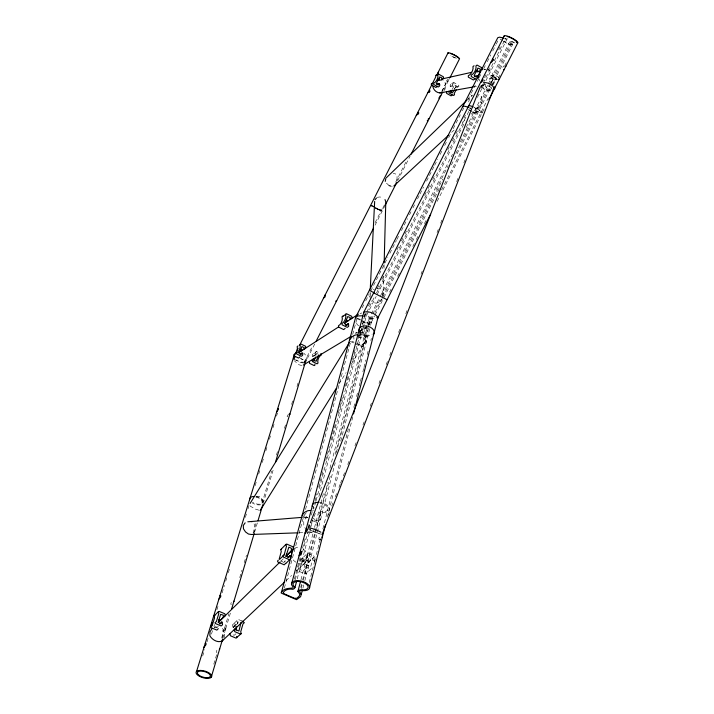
<?xml version="1.0" encoding="UTF-8"?>
<svg xmlns="http://www.w3.org/2000/svg" width="714" height="714" viewBox="0 0 714 714"><rect width="100%" height="100%" fill="white"/><g stroke="black" fill="none" stroke-linecap="round" stroke-linejoin="round"><path stroke-width="0.54" stroke-dasharray="3.57 2.68" d="M306.368 512.554L304.075 515.615L307.841 517.659M382.847 296.756L383.802 276.015M384.007 268.259L384.123 263.832M224.285 637.718L224.401 633.746L223.312 629.453L220.439 626.597M351.377 364.122L365.514 341.435L365.613 337.999L364.122 334.723L361.418 332.465L359.303 332.037M353.707 335.625L353.992 339.989M370.584 299.389L369.906 296.694L370.111 292.24M300.451 567.398L300.469 569.808L302.986 570.905L308.769 565.702L305.833 564.765L305.797 562.346L298.363 569.156L298.907 571.262L305.092 573.967L305.904 573.61L305.342 571.584L307.529 563.15L314.276 556.947L313.794 556.019L307.618 553.296L306.208 554.519L307.047 557.545L308.189 555.67L310.947 557.241M306.208 554.519L300.88 559.606L301.388 562.266L302.049 562.418L307.386 557.348M396.975 180.071L397.073 176.215L395.342 173.779L393.173 173.636M242.046 621.046L238.271 619.449L236.914 620.636L237.592 623.447L238.726 621.653L241.02 622.626M236.914 620.636L232.559 624.795L232.951 627.267L233.558 627.392L237.923 623.251M490.491 85.278L511.483 44L511.581 43.206L509.858 41.51L512.045 41.528A6.497 1.419 26.9 0 0 514.758 42.474M306.36 361.052L306.636 358.856L305.913 355.376L303.655 353.046M362.444 323.612L363.872 322.335L368.995 324.87M369.906 296.694L370.798 292.847M491.571 85.876L512.554 44.616L512.75 43.777L511.135 42.028L512.25 41.939A7.792 1.696 26.9 0 0 515.508 43.072M309.26 582.49L314.99 559.972M316.356 554.608L320.452 538.517M322.906 528.869L348.352 428.837M353.823 407.31L355.197 401.928M356.563 396.547L357.937 391.165M359.303 385.783L360.124 382.552M360.4 381.472L361.489 377.171M362.864 371.789L363.685 368.558M363.962 367.478L365.871 359.945M367.246 354.563L368.611 349.182M370.807 340.569L371.351 338.418M327.351 517.266L352.716 417.163M483.119 83.235L505.69 38.181M314.115 557.58L312.902 558.098L310.733 566.568L311.304 568.603L305.904 573.61M301.192 588.55L303.147 581M303.334 580.259L316.561 529.092M316.82 528.101L330.475 475.292M336.321 452.685L369.067 326.003M369.29 325.138L370.405 320.809L368.826 318.863L379.411 298.041M308.743 562.632L308.421 561.079L302.29 558.384L300.88 559.606M302.923 588.122L303.745 584.918M304.842 580.66L335.205 462.752M340.757 441.181L370.307 326.423M370.575 325.388L371.637 321.255L370.191 319.203L372.306 314.91M300.969 579.732L314.285 528.53M314.562 527.459L323.504 493.097M329.957 468.286L368.826 318.863L370.405 317.891L374.323 318.614L376.296 318.248L376.769 317.123M300.728 587.39L301.558 584.186M302.665 579.92L327.904 482.459M335.169 454.399L368.576 325.423M368.843 324.379L370.191 319.203M224.374 632.363L222.625 631.176C223.901 626.151 227.686 627.303 223.794 631.667L224.705 632.14L225.883 628.168M295.266 579.723L301.46 556.233M302.584 551.958L307.654 532.742M308.778 528.476L309.903 524.201M315.829 501.755L313.687 508.975M316.115 500.675L362.176 326.039M362.453 324.986L364.792 315.329L364.792 315.981L363.997 316.123M297.247 578.831L310.715 527.566M310.992 526.504L312.678 520.095M318.863 496.542L366.318 315.856L376.189 296.453M302.049 562.418L302.441 560.918L307.779 555.84M294.391 579.188L300.326 556.741M302.584 548.191L305.413 537.499M307.957 527.878L309.091 523.603M311.349 515.053L313.616 506.503A7.426 4.025 14.6 0 0 314.249 508.011M315.026 501.139L317.016 493.624M318.721 487.189L323.54 468.946M325.816 460.36L329.502 446.411M331.207 439.967L336.026 421.724M338.293 413.138L342.55 397.046M345.389 386.31L348.512 374.511M352.484 359.481L355.036 349.824M357.875 339.096L360.142 330.511M364.024 315.856L364.577 313.767L366.318 315.856L364.747 316.846L363.114 316.472M284.368 588.059L304.075 514.865M305.521 509.501L350.949 340.801M352.662 334.464L357.196 317.614L360.784 320.042M295.498 359.686L300.326 362.016L304.253 362.248L304.485 361.4L303.352 360.151L301.156 358.83M468.661 101.95L469.732 98.077L472.338 95.051L467.536 99.648M221.724 637.682L224.714 627.677M233.558 627.392L233.969 625.973L238.333 621.832M213.789 664.154L216.976 653.542M224.624 628.017L228.908 613.701M239.734 577.581L241.966 570.138M244.197 562.694L246.428 555.251M253.122 532.912L256.308 522.273M262.038 503.129L271.641 471.088M276.443 455.077L277.719 450.802M284.44 428.382L285.716 424.107M291.615 404.419L292.883 400.197M296.988 386.497L298.256 382.276M222.027 638.459L223.803 632.533M222.902 638.173L224.705 632.14M225.785 628.507L230.676 612.139M254.532 532.332L257.709 521.693M263.109 503.602L273.641 468.366M216.913 650.222L216.387 651.971L216.967 652.703M231.265 602.429L230.765 604.08L231.345 604.722M314.347 561.757L314.954 559.767M214.138 626.919L216.458 627.892L217.279 626.294L217.895 626.419M211.46 634.094L212.701 630.051M213.932 626.499L214.539 624.518M202.687 656.005L204.641 649.642M207.06 641.788L208.301 637.763M216.913 609.783L218.172 605.695M222.125 592.87L224.41 585.435M225.722 581.178L227.034 576.93M228.337 572.682L229.649 568.424M245.357 517.418L246.66 513.17M247.972 508.912L249.284 504.664M255.139 485.645L256.433 481.432M258.7 474.06L260.003 469.839M262.27 462.467L263.573 458.254M265.84 450.882L267.134 446.661M269.41 439.288L270.704 435.076M272.98 427.695L274.274 423.482M276.541 416.11L277.514 412.951M359.972 334.232L360.097 333.108M441.779 91.41L447.812 79.263M447.946 81.628L449.329 78.495L447.571 80.709L447.946 81.628L443.198 90.99M356.438 318.408L368.103 323.986L371.2 322.576L371.637 321.255M328.128 515.419L329.332 512.304M331.733 506.065L332.938 502.942M335.339 496.703L336.544 493.588M338.945 487.341L340.141 484.226M340.542 483.182L341.747 480.067M343.345 475.908L344.55 472.784M347.754 464.466L348.959 461.351M354.965 445.75L356.161 442.626M362.971 424.946L364.176 421.831M370.182 406.23L371.378 403.115M378.991 383.356L380.187 380.232M386.194 364.631L387.399 361.516M389.799 355.277L391.004 352.154M398.608 332.394L399.813 329.279M405.82 313.678L407.025 310.563M421.037 274.158L422.242 271.043M437.057 232.568L438.262 229.444M440.663 223.205L441.859 220.09M456.683 181.606L457.879 178.491M463.886 162.89L465.091 159.775M309.287 528.976L313.535 518.061M314.142 516.508L315.356 513.393M480.897 88.241L482.512 84.082A5.658 3.026 20.8 0 0 483.717 88.188A5.658 3.026 20.8 0 0 490.259 90.196M308.341 527.923L309.965 523.773M357.366 334.366L359.437 335.384L363.488 333.063L366.353 325.843M358.383 336.821L360.945 338.079L361.909 337.258C360.847 334.134 363.078 328.993 366.389 327.592M364.542 328.708L365.613 327.922M367.567 327.672L365.113 333.866L365.381 335.634L361.695 337.802M359.811 335.25L362.507 327.672M318.623 354.376L316.739 353.457L312.464 356.429L312.339 354.349L316.552 351.6L321.184 353.841M312.678 356.705L315.918 354.76L316.391 353.591M303.994 363.256L306.235 357.821M320.104 539.132L319.078 539.481L318.881 538.097L319.926 536.143M253.479 533.233C255.46 530.609 255.514 526.994 254.166 524.085L251.747 521.996M304.253 362.248L312.741 345.54M375.091 222.75L383.659 205.864M395.672 182.204L406.685 160.516M442.002 91.428L445.331 84.859L445.09 82.69L442.876 80.263M314.695 344.041L305.217 362.712L305.494 361.695L304.137 360.195L299.104 357.687M375.028 225.222L384.605 206.364M397.618 180.731L410.131 156.098M452.23 89.446L453.658 86.626L451.355 85.341C448.785 89.5 450.418 80.548 454.166 82.806L458.709 85.332L458.932 86.099L458.102 86.894L455.086 87.42L454.131 89.295M454.702 88.991L456.032 85.769M362.212 307.743L363.721 304.78M365.729 300.826L369.245 293.918M370.744 290.955L387.845 257.308M389.862 253.354L396.404 240.484M396.904 239.493L399.421 234.549M401.429 230.595L407.462 218.716M409.479 214.762L410.987 211.79M412.995 207.836L414.504 204.864M417.52 198.929L419.537 194.967M420.037 193.976L423.563 187.05M426.579 181.115L434.121 166.273M434.63 165.282L437.646 159.347M440.154 154.394L442.171 150.44M444.688 145.495L446.696 141.533M448.704 137.579L451.221 132.625M453.238 128.672L460.28 114.82M462.288 110.857L463.797 107.885M467.795 100.031L470.785 94.141M471.285 93.159L475.274 85.314M477.273 81.387L478.764 78.442M479.264 77.46L480.763 74.515M483.753 68.633L485.252 65.688M487.243 61.761L490.732 54.889M492.731 50.971L495.721 45.08M496.221 44.098L498.72 39.19M368.424 305.913L369.888 303.031M377.287 288.483L378.795 285.511M381.82 279.567L383.329 276.595M396.93 249.855L398.439 246.883M401.455 240.939L402.973 237.967M404.981 234.005L406.498 231.033M424.625 195.368L426.133 192.396M428.15 188.434L429.658 185.462M432.684 179.517L434.192 176.545M447.794 149.797L449.302 146.825M452.328 140.881L453.836 137.909M455.853 133.946L457.362 130.974M463.913 118.096L465.421 115.124M484.476 77.639L485.975 74.693M487.965 70.766L489.465 67.821M498.667 49.73L500.121 46.856M364.792 315.981L366.255 313.098M366.737 312.143L375.046 295.81M376.528 292.892L470.517 108.01L469.866 107.885M481.102 87.197L482.61 84.225M377.171 294.516L464.769 122.219M477.371 97.434L507.145 38.877L506.565 38.395M380.419 296.06L452.498 154.304M466.108 127.538L487.742 84.993M488.251 84.011L509.858 41.51M372.797 313.955L381.089 297.64M382.079 295.685L448.213 165.639M460.334 141.809L489.063 85.296M489.572 84.306L511.215 41.742M490.893 83.699L489.081 86.599M491.366 82.77L493.249 79.067L491.08 77.487L489.643 79.102L489.527 76.344L494.195 74.693L499.273 77.549M373.02 316.284L370.093 322.032L368.308 323.121L361.712 320.506M374.966 312.446L381.794 299.023M382.766 297.104L442.734 179.178M455.835 153.421L489.991 86.26M371.2 322.585L374.609 315.874M375.1 314.91L382.9 299.577M383.873 297.658L437.28 192.646M437.78 191.655L439.288 188.683M451.382 164.907L491.071 86.858M492.49 84.591L494.838 79.959L497.247 79.397M493.071 85.002L496.4 78.469L494.213 76.88L491.08 77.487M389.567 292.151L391.085 289.17M397.653 276.256L399.171 273.275M412.808 246.455L414.325 243.474M416.351 239.493L417.86 236.512M424.428 223.598L425.946 220.617M441.609 189.826L488.322 97.979M498.506 77.96L499.996 75.024M504.753 65.688L506.217 62.805M437.155 201.339L484.556 108.153M314.499 561.249L315.534 559.321M365.898 316.534L366.318 315.856L365.764 315.347M339.025 383.945L346.085 372.61M365.514 341.435L363.828 344.103L360.998 345.281L357.794 344.648M355.59 333.741L357.241 332.313M507.145 38.877L505.887 39.243L504.361 38.636M384.971 204.856L382.918 207.747L380.009 209.836L377.108 209.702L375.707 208.051M368.37 325.147L369.477 323.692L369.914 319.917L368.451 316.266L365.488 313.732M485.422 84.52L485.315 86.653L490.348 89.464L491.446 88.643L491.08 87.367M382.401 298.675L379.955 301.736L376.608 303.2L373.261 302.674L371.423 300.889M502.781 67.286L503.932 65.866M288.527 413.986L287.082 416.53L287.662 416.86M307.011 533.296L308.43 531.618M471.204 114.213L481.12 104.405L482.2 100.531L481.459 96.854L479.112 94.346M364.738 342.756L361.623 345.63L351.94 341.256M491.054 82.048L492.348 80.584L493.213 76.693L492.116 72.855L489.34 70.115L486.555 69.428M443.822 90.723L444.947 89.455L445.688 86.082L445.331 84.859M280.941 561.133L283.315 558.803M216.851 627.722L218.27 626.33M285.591 560.811L284.092 562.275L284.85 560.561L285.511 562.498M305.797 562.346L303.709 564.105L304.253 566.229L310.483 568.96L311.304 568.603M233.228 627.579L237.592 623.447M301.701 562.614L307.047 557.545M285.957 580.768L291.607 575.439M296.444 570.87L305.378 562.373M307.529 563.15L312.902 558.098M235.995 633.755L234.147 635.299L231.845 634.335M451.667 132.34L454.104 130.073M462.244 122.522L465.501 119.497M232.559 624.795L233.915 623.608L236.727 624.795M316.552 351.6C314.972 351.565 314.687 354.903 315.918 354.76M315.276 557.982L313.16 560.66L313.339 562.061L314.276 561.918M494.195 74.693L492.642 75.72L492.767 78.504L494.213 76.88M454.166 82.806C451.712 82.628 452.64 88.5 453.818 84.859L451.721 85.225M362.043 323.469L363.872 322.335M358.517 331.751L361.257 330.091L361.016 332.171L363.488 333.063M360.677 330.573L365.381 327.735M365.398 328.458L367.255 327.342M214.254 627.49L216.217 626.41M457.576 86.947L458.102 86.894M455.612 87.358L456.433 86.572L456.21 85.814L451.703 83.306M495.132 79.798L496.06 79.575L496.096 78.156L491.071 75.327M308.073 532.466L312.527 532.314L315.624 530.788M307.85 517.222L305.494 518.346L303.745 521.506L303.807 525.504L305.69 529.252M312.607 510.501L313.598 510.046M233.969 625.973L235.879 626.446M373.252 289.777L374.19 289.375M302.441 560.918L305.583 562.302M294.338 548.423L297.265 547.201L299.38 547.567M355.411 332.974L357.295 332.206M475.105 108.787L478.532 107.421M365.381 335.634L364.622 335.91L359.481 333.376M313.446 355.393L315.659 356.179M366.585 326.842L363.854 327.842L362.007 327.467M359.99 313.624L361.811 312.964M391.691 186.408L392.245 186.211M301.736 365.506L298.764 364.72L294.596 361.016M258.816 510.144L255.63 509.189L250.266 506.208L250.114 503.504M483.673 69.82L485.627 69.196L483.476 69.677M511.483 44L509.296 44.241L503.709 41.18M512.554 44.616L509.983 44.964L501.46 40.216M446.634 80.182L447.018 81.11M450.445 86.662L452.899 86.189M489.643 79.102L492.767 78.504M455.353 87.269L457.844 86.805M495.427 79.897L497.533 79.504M474.283 86.787L476.434 86.403M480.727 85.635L486.109 84.68L483.324 84.002M256.246 496.81L259.789 496.516L261.886 499.345L262.154 504.254M303.12 517.293L307.493 516.954M377.153 197.314L380.009 196.957L382.882 197.84M299.175 532.787L303.628 532.626M368.103 323.986L368.933 323.96M358.026 335.669L359.776 335.723L361.106 334.795L361.686 333.483L361.168 332.795A6.551 4.275 14.5 0 1 360.293 331.278M505.101 38.574L505.789 38.645M308.894 531.751L312.527 532.314M376.599 288.322L379.946 288.858L382.392 291.241L383.293 294.837M371.521 318.676L370.352 318.747L375.046 319.247M298.461 563.533L301.656 564.06L305.315 562.498L307.377 559.098L307.323 554.778L305.164 550.699L302.227 548.486M314.642 520.72L317.007 520.684L319.328 518.391L319.872 516.302L318.167 513.598L318.765 512.384L321.389 511.679A7.426 4.025 14.6 0 0 328.083 508.466A7.426 4.025 14.6 0 0 320.291 503.272M303.388 362.98L300.514 362.426L295.605 360.168M370.405 317.891L371.378 318.141M366.344 322.799L367.469 323.156M379.991 210.327L381.053 210.603M469.178 107.841L470.687 108.483M283.672 562.445L280.905 560.874M319.078 539.481L320.399 540.07L320.202 538.677M303.048 516.383L307.761 518.507M312.482 520.622L315.311 521.889L317.676 521.863L320.613 518.962L321.318 516.686L319.801 513.75L320.059 512.964L321.496 512.509A8.898 4.819 14.6 0 0 329.529 508.663A8.898 4.819 14.6 0 0 320.184 502.433M473.427 112.223L476.497 112.785L474.676 110.688L476.729 110.965A6.497 1 26.9 0 0 481.174 111.821A6.497 1 26.9 0 0 474.248 107.564M377.858 209.318L382.097 211.317L377.438 208.577M313.598 353.421L318.203 355.652M350.244 341.372L354.153 343.282M355.126 343.764L360.981 346.629L363.096 346.486L365.854 343.309L366.585 340.881L365.354 337.856L365.622 337.017L366.925 336.472A7.854 5.123 14.5 0 0 370.718 336.205M374.6 207.096L377.644 208.658M375.341 208.042L378.152 209.514M375.118 208.015L378.134 209.541M468.875 109.706L471.606 111.214M468.527 109.733L471.338 111.295M472.284 111.812L475.212 113.347L477.586 113.383L475.943 111.241L476.979 111.304A7.783 1.196 26.9 0 0 482.298 112.33A7.783 1.196 26.9 0 0 473.998 107.225M446.777 81.164L447.714 81.682M491.776 88.009L486.912 85.028M500.103 39.118L502.808 40.662M379.696 209.791L381.972 211.085M389.112 185.569L386.506 183.186M295.917 562.23L293.686 560.561L292.392 558.08M357.241 318.078L358 318.667M312.197 517.445L315.356 519.908L317.239 523.621L317.346 527.601M358.669 325.816L357.178 324.54L356.009 321.612M365.309 340.542L363.908 337.767L364.497 336.464L366.871 335.607A6.551 4.275 14.5 0 0 372.271 334.054M479.014 78.995L479.603 81.039M483.771 79.54L483.976 80.7M456.442 58.245A5.507 1.017 27.3 0 1 450.811 55.433M455.095 57.959A6.596 1.214 27.3 0 1 450.231 55.326M490.839 90.865A6.783 3.624 20.8 0 1 481.031 85.983M319.301 533.447A6.569 1.107 21.5 0 1 311.866 530.707A6.569 1.107 21.5 0 1 309.492 528.44M322.228 534.134A7.881 1.33 21.5 0 1 314.776 532.251A7.881 1.33 21.5 0 1 308.1 528.565M260.842 504.753A7.256 3.882 16.2 0 1 252.283 502.942M255.835 496.56A7.256 3.882 16.2 0 1 263.662 501.674M255.969 497.247A6.051 3.24 16.2 0 1 262.234 502.879A6.051 3.24 16.2 0 1 252.604 502.299"/><path stroke-width="1.07" d="M302.183 515.651L302.192 514.901L305.074 511.974L307.966 510.671L310.599 510.448M477.987 78.076L477.782 75.55L474.435 76.336M384.159 262.725L385.792 201.839L384.998 199.572M370.271 288.902L374.654 201.446M278.299 560.133L277.496 561.177L277.978 562.105L284.217 564.836L285.68 563.292M323.603 298.015L325.209 294.918L325.066 296.944L323.603 298.015L299.603 345.299M218.297 628.632L216.886 630.114L211.174 627.722L210.942 626.267L211.853 625.937M294.141 359.847L294.579 356.545M316.195 341.087L373.52 228.203M375.037 199.67L376.474 198.037M385.239 181.392L385.872 178.322M345.157 328.324L343.72 329.6L338.57 327.074L338.472 325.718C341.087 324.736 343.095 319.542 342.042 316.909L346.567 313.758L351.725 316.311L351.966 318.141L349.931 319.577L350.181 317.507L347.7 316.605L344.782 323.835L347.049 325.281L347.95 323.844L348.521 323.995L348.673 326.334L347.272 327.36L342.086 324.808L341.988 323.442C344.621 322.451 346.638 317.221 345.576 314.571L345.799 314.026M299.88 356.902L298.559 358.062L293.9 355.822L293.82 354.599C296.203 353.698 298.077 349.021 297.149 346.629L298.041 345.888M296.096 352.198L293.597 357.116L196.573 671.428M478.496 77.201L479.362 73.292L480.665 71.828M293.356 358.151L293.597 357.116L295.409 356.839M322.041 537.696L322.353 535.964M309.689 587.006L325.45 524.781M353.537 413.933L377.983 317.453C375.011 313.205 368.933 310.929 363.89 312.072L291.473 584.311M503.54 38.003L499.532 37.173L497.774 37.708L355.634 317.364L281.254 593.075L296.515 599.662L300.594 596.699L302.379 590.255M296.408 582.035L295.007 587.381L294.409 588.541L292.918 589.309C289.384 588.666 285.457 589.309 283.208 592.37L284.136 593.816L294.391 598.243L296.863 598.261L299.237 596.11L299.755 594.119L297.916 591.469L300.407 581.865M219.323 649.267L219.68 648.928L211.183 677.39A8.104 3.445 15.9 0 1 197.716 675.176A8.104 3.445 15.9 0 1 202.767 670.616A8.104 3.445 15.9 0 1 211.183 677.39M416.289 115.4L417.868 112.357L417.895 114.07L416.289 115.4L325.129 295.007M233.603 601.5L233.96 601.117L231.595 609.078M286.394 553.859L286.376 556.224L288.92 557.339L289.75 555.644L290.419 555.795L290.928 558.491L289.473 559.74L283.19 556.982L282.708 556.045L284.145 554.885L286.466 546.433L285.921 544.416L286.751 544.068L292.972 546.826L293.508 548.914M286.127 555.751L288.858 547.129L291.392 548.254L291.401 550.646L286.573 555.76M279.219 558.964L281.262 551.601L280.718 549.593L285.921 544.416M289.527 414.45L289.911 413.888L275.559 461.958M429.525 89.402L429.56 91.08L427.9 92.597L435.826 76.719L435.486 75.568L436.468 74.836M300.79 555.206L301.745 552.002M230.033 633.541L230.345 635.737L236.013 638.111L241.189 633.666L240.725 631.774L243.028 623.804L244.349 622.688L242.046 621.046M236.78 637.754L236.709 636.406M235.986 630.159L236.646 626.767M219.591 649.249L222.598 639.182M233.871 601.474L254.211 533.394M258.022 520.631L262.797 504.673M289.777 414.37L304.896 363.765M411.139 154.126L442.716 91.927M223.259 617.405L225.276 615.727L224.848 613.781L219.144 611.38L218.359 611.719L218.805 613.594L216.378 621.555L215.003 622.688L215.423 623.545L221.17 625.955L222.563 624.75L222.179 622.242L221.563 622.117L220.733 623.724L218.189 622.322L220.617 614.361L223.33 615.165L223.259 617.405L218.984 621.599L219.055 619.368M218.359 611.719L214.12 615.95L214.557 617.815L212.12 625.741M260.092 510.599L261.458 508.35M204.177 646.92L204.017 647.348L206.007 644.626L205.989 643.252L205.257 643.305M310.367 522.728L480.344 86.662M210.594 626.142L212.406 623.84L212.388 622.51L211.647 622.581M504.379 35.7L363.89 312.072M493.517 59.967L493.722 59.44M218.957 599.064L220.751 596.743L220.715 595.476L219.992 595.565M318.39 355.67L316.097 361.275L313.714 360.124C315.642 357.009 310.715 359.856 312.455 361.587L317.105 363.837L318.007 363.078C317.061 360.686 318.899 355.983 321.273 355.063L321.184 353.841M313.91 361.177L315.427 357.464M418.368 113.945L418.815 112.874M448.071 52.782L436.584 75.497M377.983 317.453L377.411 318.801L430.596 214.245M494.784 86.581C496.819 84.984 494.043 90.946 493.249 89.589M505.021 66.482L505.923 66.116L495.614 86.412M297.104 350.226L298.104 348.253M417.824 112.375L427.945 92.445M429.284 92.445L430.007 91.026M385.105 205.373L396.618 182.704M449.981 77.639L459.37 59.137A6.596 1.214 27.3 0 0 453.881 54.675A6.596 1.214 27.3 0 0 448.008 53.461M451.052 90.303L450.561 91.874L452.408 92.9L454.22 89.937M450.802 92.267L451.748 90.383M452.078 95.132L451.105 95.863L446.589 93.364L446.687 91.472M456.139 89.794L454.211 93.579L454.55 94.721L453.56 95.462L449.017 92.945L449.115 91.035M499.514 78.415L498.586 79.308M488.929 99.541L493.802 89.973M505.842 66.304L517.57 43.251A7.792 1.696 26.9 0 0 511.536 37.842A7.792 1.696 26.9 0 0 504.12 36.557M297.916 591.469L298.506 590.317L301.237 589.702A7.818 3.856 14.6 0 0 307.939 586.042A7.818 3.856 14.6 0 0 297.336 581.437A7.818 3.856 14.6 0 0 294.346 586.712L295.007 587.381M250.07 503.477L349.557 342.336M261.395 508.538L336.089 388.657M293.079 549.566L291.499 552.101L291.526 556.429M212.058 628.588L210.005 631.765L209.862 635.755C212.022 639.699 217.841 643.269 222.259 640.913L223.268 639.316M309.448 361.507L309.528 363.346L314.151 365.568L314.838 365.318L314.892 364.194M245.161 522.835L243.296 525.495L243.483 528.824L245.527 531.939L248.436 534.018L251.319 534.491L298.059 532.822M349.548 339.846L352.27 336.633L354.912 335.134L357.277 334.786M386.488 177.616L466.733 100.415M276.782 411.71L278.469 409.363L278.362 408.47L277.675 408.703M279.674 559.276L284.145 554.885M218.395 622.385L280.147 561.909M285.689 556.474L292.82 549.503M219.751 624.009L221.893 621.921M287.849 557.634L290.098 555.447M285.662 563.596L290.17 559.223M222.259 640.913L284.351 582.294M281.236 592.352C283.913 588.095 288.884 588.532 293.043 587.943L293.115 586.917A9.371 4.614 14.6 0 1 296.685 580.598A9.371 4.614 14.6 0 1 309.403 586.114A9.371 4.614 14.6 0 1 301.362 590.496L299.871 590.906L299.621 591.656L301.281 594.521M293.383 549.164L291.401 550.646M393.869 185.943L448.41 135.357M348.245 320.657L346.361 321.88L346.611 319.818M302.754 349.958L301.031 351.074L301.272 349.217M439.637 96.336L440.815 95.676M428.016 119.211L429.185 118.578M474.917 78.951L473.364 79.968L468.295 77.13L468.33 75.711C471.169 74.729 473.766 69.508 472.963 66.589L474.069 65.759M437.271 86.537L435.888 87.447L431.345 84.93L431.372 83.672L432.479 83.315M298.443 352.796L338.722 326.86M344.344 323.237L358.392 314.196M355.634 317.364L357.839 315.945L362.319 315.802M300.21 354.305C302.459 350.699 304.066 355.563 301.415 356.259L296.729 354.001L296.64 352.778C299.032 351.868 300.924 347.156 299.987 344.755L300.889 344.005L305.556 346.272C307.288 348.013 302.352 350.824 304.28 347.718L301.897 346.567L299.175 353.109L301.219 354.394L302.361 352.939M345.612 325.388L348.28 323.683M335.625 301.147L336.678 300.746M351.27 336.258L303.245 365.059M241.189 633.666L240.413 634.023L234.71 631.631L234.263 629.668L235.879 628.008L236.423 628.365M436.834 84.216C439.788 81.566 441.082 86.269 438.235 86.974L433.666 84.439L433.693 83.172C436.236 82.297 438.566 77.612 437.834 75.006L438.824 74.274L443.403 76.809C444.394 79.522 440.877 80.093 439.048 80.334L439.476 78.424M439.512 83.583L438.217 85.037L436.245 83.618L439.628 76.969L441.85 77.88L441.422 79.816M477.782 75.55L476.327 77.183L474.132 75.586L477.943 68.089L480.424 69.124L479.87 70.9L480.335 71.302M247.829 521.8L302.022 517.373M214.12 615.95L214.905 615.602M480.558 82.565L482.021 81.762L482.878 80.084L482.378 78.986M280.718 549.593L281.548 549.253M504.066 69.767L503.54 69.41M342.265 316.373L343.023 316.097M432.845 86.546C433.496 89.902 436.379 92.704 439.851 92.927L441.52 92.365M493.463 88.955L494.293 88.697L494.481 87.385M439.422 79.522L437.709 80.039M492.633 58.825L493.133 59.851L492.303 61.484L490.929 62.288M436.629 75.336L438.262 73.944L438.2 72.301M442.644 78.808L471.651 72.319M475.952 71.364L478.103 70.882M477.407 69.811L476.934 71.962L479.942 71.302M439.28 98.693L438.914 97.747M439.886 92.936L473.204 86.983M427.65 121.594L427.302 120.621M387.015 299.684L373.645 292.874M389.112 185.569L390.826 186.131M468.339 107.252L464.475 106.145L463.029 106.618M372.03 205.9L370.789 205.587M372.039 205.882L374.591 207.114M374.002 292.82L369.415 290.25M476.345 79.37L471.231 76.505L471.267 75.077C474.132 74.086 476.747 68.812 475.943 65.875L477.059 65.045L482.164 67.919L482.227 69.856M241.02 622.626L238.922 631.024L236.004 629.802M450.338 53.461A5.507 1.017 27.3 0 1 455.13 55.558A5.507 1.017 27.3 0 1 458.513 58.066M468.705 106.216A7.783 1.196 26.9 0 1 473.132 106.841M507.181 36.459A6.497 1.419 26.9 0 1 514.294 39.752A6.497 1.419 26.9 0 1 516.481 42.626M358.874 330.368A7.854 5.123 14.5 0 1 368.21 326.352A7.854 5.123 14.5 0 1 373.404 334.616M483.789 82.663A6.783 3.624 20.8 0 1 490.268 84.145A6.783 3.624 20.8 0 1 493.793 88.259L322.523 533.51A7.881 1.33 21.5 0 1 322.228 534.134M310.465 528.119A7.881 1.33 21.5 0 1 320.872 532.216M312.179 506.306A8.898 4.819 14.6 0 1 319.069 502.317M249.65 499.746A7.256 3.882 16.2 0 1 254.041 496.453M305.422 532.091L305.146 533.269L307.1 531.029L307.591 529.172L306.779 528.547L305.422 532.091M299.443 554.617L299.166 555.813L301.085 553.645L301.567 551.797L300.781 551.137L299.443 554.617M198.742 675.051A6.765 2.874 15.9 0 0 209.978 676.89A6.765 2.874 15.9 0 0 202.954 671.249A6.765 2.874 15.9 0 0 198.742 675.051"/></g></svg>
